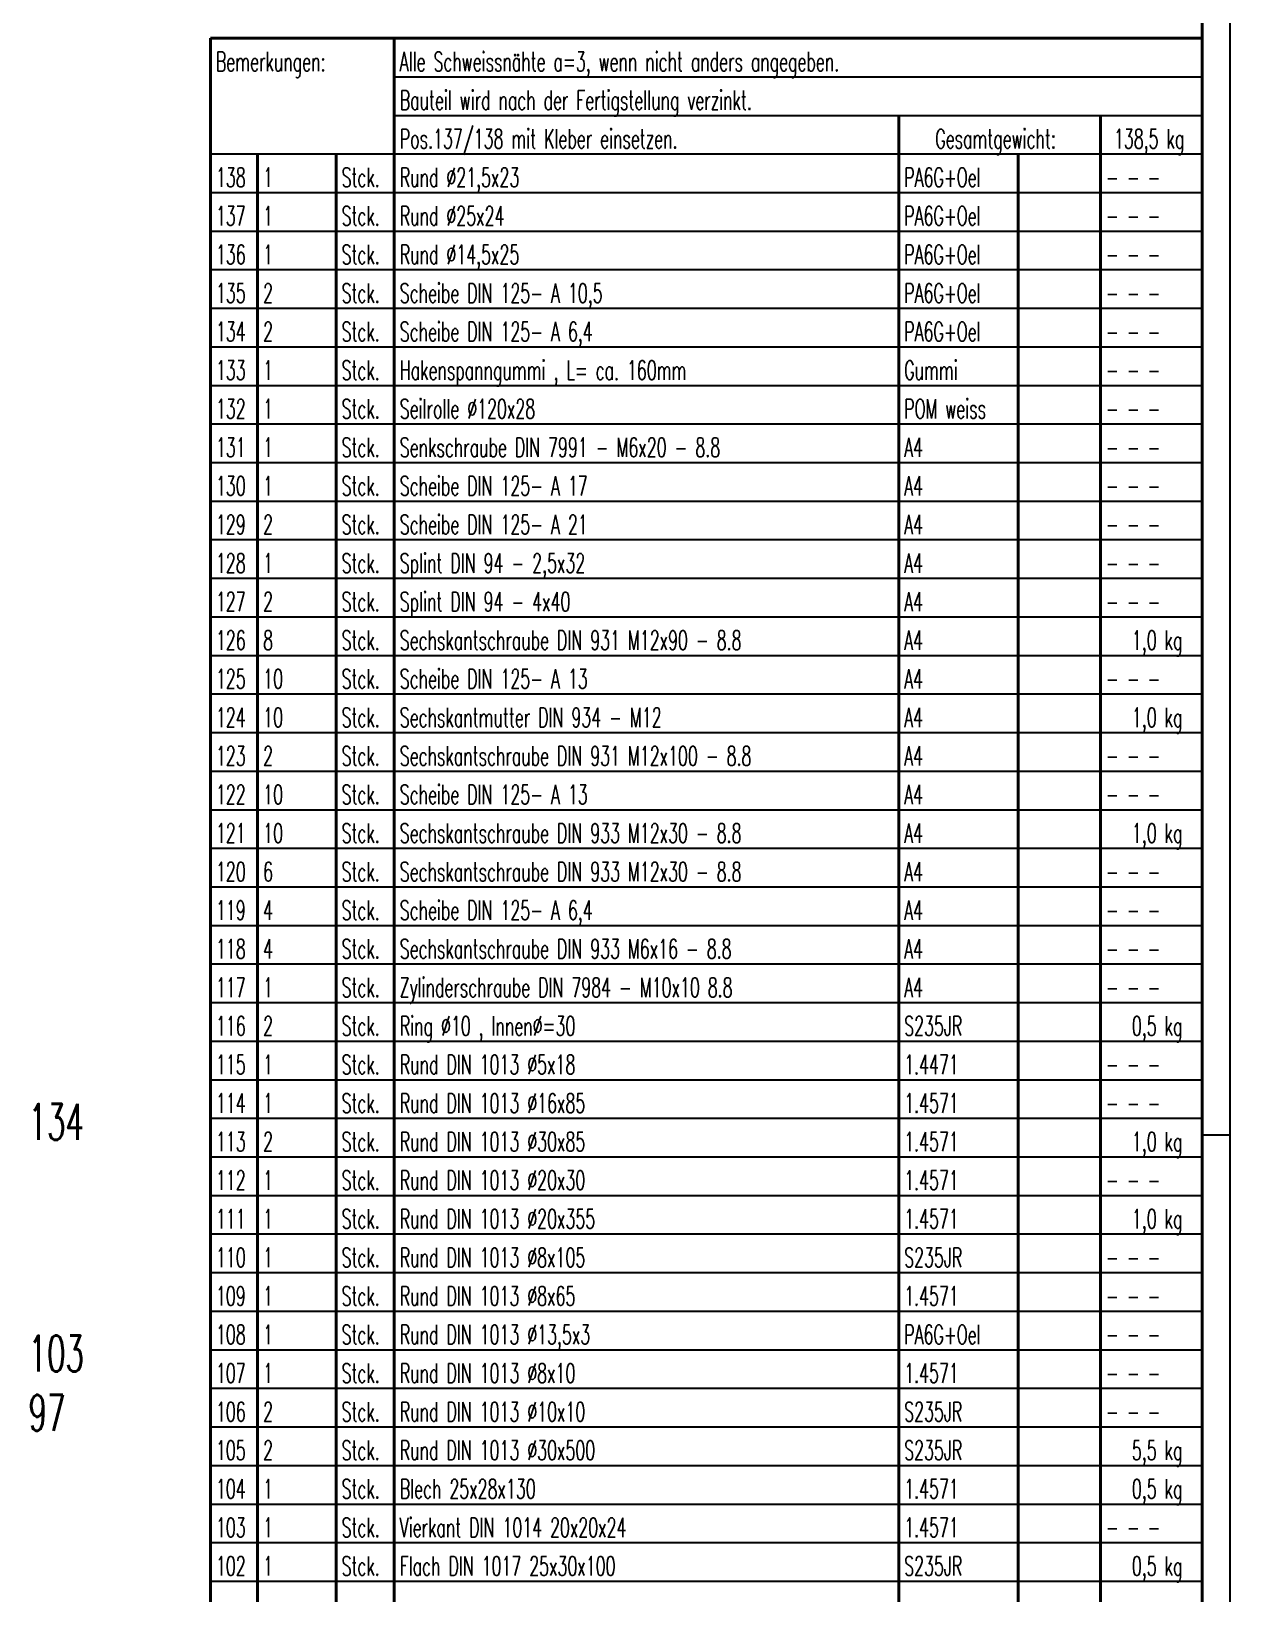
# Model space of a CAD drawing. Extents: x -620 to 569, y 5788 to 6629.
# Drawn here: x 346.1 to 563.6, y 6001.6 to 6285.1 of the extents above; entities that cross this region are included whole.
import ezdxf

# ---------------------------------------------------------------- set-up
doc = ezdxf.new("R2010")
doc.units = 0
for name, color, linetype, lineweight in [('TEXT_3', 6, 'CONTINUOUS', 25), ('TEXT_7', 1, 'CONTINUOUS', 60), ('VOLL_03', 6, 'CONTINUOUS', 25), ('VOLL_05', 7, 'CONTINUOUS', 40)]:
    doc.layers.add(name, color=color, linetype=linetype, lineweight=lineweight)
doc.styles.add('ROMANS', font='romans.shx', dxfattribs={"width": 0.6, "height": 80})

msp = doc.modelspace()

# ---------------------------------------------------------------- linework, layer by layer
at = {"layer": 'VOLL_03', "ltscale": 0.8}
msp.add_line((563.6217, 6623.8285), (563.6217, 5792.8285), dxfattribs=at)
at = {"layer": 'VOLL_03'}
for p, q in [((411.9966, 6276.8607), (558.6217, 6276.8607)), ((411.9966, 6269.8607), (558.6217, 6269.8607)), ((378.6217, 6262.8607), (558.6217, 6262.8607)), ((378.6217, 6255.8607), (558.6217, 6255.8607)), ((378.6217, 6248.8607), (558.6217, 6248.8607)), ((378.6217, 6241.8607), (558.6217, 6241.8607)), ((378.6217, 6234.8607), (558.6217, 6234.8607)), ((378.6217, 6227.8607), (558.6217, 6227.8607)), ((378.6217, 6220.8607), (558.6217, 6220.8607)), ((378.6217, 6213.8607), (558.6217, 6213.8607)), ((378.6217, 6206.8607), (558.6217, 6206.8607)), ((378.6217, 6199.8607), (558.6217, 6199.8607)), ((378.6217, 6192.8607), (558.6217, 6192.8607)), ((378.6217, 6185.8607), (558.6217, 6185.8607)), ((378.6217, 6178.8607), (558.6217, 6178.8607)), ((378.6217, 6171.8607), (558.6217, 6171.8607)), ((378.6217, 6164.8607), (558.6217, 6164.8607)), ((378.6217, 6157.8607), (558.6217, 6157.8607)), ((378.6217, 6150.8607), (558.6217, 6150.8607)), ((378.6217, 6143.8607), (558.6217, 6143.8607)), ((378.6217, 6136.8607), (558.6217, 6136.8607)), ((378.6217, 6129.8607), (558.6217, 6129.8607)), ((378.6217, 6122.8607), (558.6217, 6122.8607)), ((378.6217, 6115.8607), (558.6217, 6115.8607)), ((378.6217, 6108.8607), (558.6217, 6108.8607)), ((378.6217, 6101.8607), (558.6217, 6101.8607)), ((378.6217, 6094.8607), (558.6217, 6094.8607)), ((378.6217, 6087.8607), (558.6217, 6087.8607)), ((558.6217, 6084.8285), (563.6217, 6084.8285)), ((378.6217, 6080.8607), (558.6217, 6080.8607)), ((378.6217, 6073.8607), (558.6217, 6073.8607)), ((378.6217, 6066.8607), (558.6217, 6066.8607)), ((378.6217, 6059.8607), (558.6217, 6059.8607)), ((378.6217, 6052.8607), (558.6217, 6052.8607)), ((378.6217, 6045.8607), (558.6217, 6045.8607)), ((378.6217, 6038.8607), (558.6217, 6038.8607)), ((378.6217, 6031.8607), (558.6217, 6031.8607)), ((378.6217, 6024.8607), (558.6217, 6024.8607)), ((378.6217, 6017.8607), (558.6217, 6017.8607)), ((378.6217, 6010.8607), (558.6217, 6010.8607)), ((378.6217, 6003.8607), (558.6217, 6003.8607))]:
    msp.add_line(p, q, dxfattribs=at)
at = {"layer": 'VOLL_05', "ltscale": 0.8}
msp.add_line((558.6217, 6618.8285), (558.6217, 5797.8285), dxfattribs=at)
at = {"layer": 'VOLL_05'}
for p, q in [((378.6217, 6283.8607), (378.6217, 5861.8607)), ((378.6217, 6283.8607), (558.6217, 6283.8607)), ((411.9966, 6283.8607), (411.9966, 5861.8607)), ((503.5415, 6269.8607), (503.5415, 5861.8607)), ((540.162, 6269.8607), (540.162, 5861.8607)), ((387.1988, 6262.8607), (387.1988, 5861.8607)), ((401.4346, 6262.8607), (401.4346, 5861.8607)), ((525.2374, 6262.8607), (525.2374, 5861.8607))]:
    msp.add_line(p, q, dxfattribs=at)

# ---------------------------------------------------------------- texts
at = {"layer": 'TEXT_3', "style": 'ROMANS', "width": 0.6}
for s, p in [('Bemerkungen:', (379.6217, 6277.8607)), ('Alle Schweissnähte a=3, wenn nicht anders angegeben.', (412.9966, 6277.8607)), ('Bauteil wird nach der Fertigstellung verzinkt.', (412.9966, 6270.8607)), ('Pos.137/138 mit Kleber einsetzen.', (412.9966, 6263.8607)), ('Gesamtgewicht: ', (510.1883, 6263.8607)), (' 138,5 kg', (541.162, 6263.8607)), ('138', (379.6217, 6256.8607)), ('1', (388.1988, 6256.8607)), ('Stck.', (402.4346, 6256.8607)), ('Rund %%C21,5x23', (412.9966, 6256.8607)), ('PA6G+Oel', (504.5415, 6256.8607)), ('- - -', (541.162, 6256.8607)), ('137', (379.6217, 6249.8607)), ('1', (388.1988, 6249.8607)), ('Stck.', (402.4346, 6249.8607)), ('Rund %%C25x24', (412.9966, 6249.8607)), ('PA6G+Oel', (504.5415, 6249.8607)), ('- - -', (541.162, 6249.8607)), ('136', (379.6217, 6242.8607)), ('1', (388.1988, 6242.8607)), ('Stck.', (402.4346, 6242.8607)), ('Rund %%C14,5x25', (412.9966, 6242.8607)), ('PA6G+Oel', (504.5415, 6242.8607)), ('- - -', (541.162, 6242.8607)), ('135', (379.6217, 6235.8607)), ('2', (388.1988, 6235.8607)), ('Stck.', (402.4346, 6235.8607)), ('Scheibe DIN 125- A 10,5', (412.9966, 6235.8607)), ('PA6G+Oel', (504.5415, 6235.8607)), ('- - -', (541.162, 6235.8607)), ('134', (379.6217, 6228.8607)), ('2', (388.1988, 6228.8607)), ('Stck.', (402.4346, 6228.8607)), ('Scheibe DIN 125- A 6,4', (412.9966, 6228.8607)), ('PA6G+Oel', (504.5415, 6228.8607)), ('- - -', (541.162, 6228.8607)), ('133', (379.6217, 6221.8607)), ('1', (388.1988, 6221.8607)), ('Stck.', (402.4346, 6221.8607)), ('Hakenspanngummi , L= ca. 160mm', (412.9966, 6221.8607)), ('Gummi', (504.5415, 6221.8607)), ('- - -', (541.162, 6221.8607)), ('132', (379.6217, 6214.8607)), ('1', (388.1988, 6214.8607)), ('Stck.', (402.4346, 6214.8607)), ('Seilrolle %%C120x28', (412.9966, 6214.8607)), ('POM weiss', (504.5415, 6214.8607)), ('- - -', (541.162, 6214.8607)), ('131', (379.6217, 6207.8607)), ('1', (388.1988, 6207.8607)), ('Stck.', (402.4346, 6207.8607)), ('Senkschraube DIN 7991 - M6x20 - 8.8', (412.9966, 6207.8607)), ('A4', (504.5415, 6207.8607)), ('- - -', (541.162, 6207.8607)), ('130', (379.6217, 6200.8607)), ('1', (388.1988, 6200.8607)), ('Stck.', (402.4346, 6200.8607)), ('Scheibe DIN 125- A 17', (412.9966, 6200.8607)), ('A4', (504.5415, 6200.8607)), ('- - -', (541.162, 6200.8607)), ('129', (379.6217, 6193.8607)), ('2', (388.1988, 6193.8607)), ('Stck.', (402.4346, 6193.8607)), ('Scheibe DIN 125- A 21', (412.9966, 6193.8607)), ('A4', (504.5415, 6193.8607)), ('- - -', (541.162, 6193.8607)), ('128', (379.6217, 6186.8607)), ('1', (388.1988, 6186.8607)), ('Stck.', (402.4346, 6186.8607)), ('Splint DIN 94 - 2,5x32', (412.9966, 6186.8607)), ('A4', (504.5415, 6186.8607)), ('- - -', (541.162, 6186.8607)), ('127', (379.6217, 6179.8607)), ('2', (388.1988, 6179.8607)), ('Stck.', (402.4346, 6179.8607)), ('Splint DIN 94 - 4x40', (412.9966, 6179.8607)), ('A4', (504.5415, 6179.8607)), ('- - -', (541.162, 6179.8607)), ('126', (379.6217, 6172.8607)), ('8', (388.1988, 6172.8607)), ('Stck.', (402.4346, 6172.8607)), ('Sechskantschraube DIN 931 M12x90 - 8.8', (412.9966, 6172.8607)), ('A4', (504.5415, 6172.8607)), ('   1,0 kg', (541.162, 6172.8607)), ('125', (379.6217, 6165.8607)), ('10', (388.1988, 6165.8607)), ('Stck.', (402.4346, 6165.8607)), ('Scheibe DIN 125- A 13', (412.9966, 6165.8607)), ('A4', (504.5415, 6165.8607)), ('- - -', (541.162, 6165.8607)), ('124', (379.6217, 6158.8607)), ('10', (388.1988, 6158.8607)), ('Stck.', (402.4346, 6158.8607)), ('Sechskantmutter DIN 934 - M12', (412.9966, 6158.8607)), ('A4', (504.5415, 6158.8607)), ('   1,0 kg', (541.162, 6158.8607)), ('123', (379.6217, 6151.8607)), ('2', (388.1988, 6151.8607)), ('Stck.', (402.4346, 6151.8607)), ('Sechskantschraube DIN 931 M12x100 - 8.8', (412.9966, 6151.8607)), ('A4', (504.5415, 6151.8607)), ('- - -', (541.162, 6151.8607)), ('122', (379.6217, 6144.8607)), ('10', (388.1988, 6144.8607)), ('Stck.', (402.4346, 6144.8607)), ('Scheibe DIN 125- A 13', (412.9966, 6144.8607)), ('A4', (504.5415, 6144.8607)), ('- - -', (541.162, 6144.8607)), ('121', (379.6217, 6137.8607)), ('10', (388.1988, 6137.8607)), ('Stck.', (402.4346, 6137.8607)), ('Sechskantschraube DIN 933 M12x30 - 8.8', (412.9966, 6137.8607)), ('A4', (504.5415, 6137.8607)), ('   1,0 kg', (541.162, 6137.8607)), ('120', (379.6217, 6130.8607)), ('6', (388.1988, 6130.8607)), ('Stck.', (402.4346, 6130.8607)), ('Sechskantschraube DIN 933 M12x30 - 8.8', (412.9966, 6130.8607)), ('A4', (504.5415, 6130.8607)), ('- - -', (541.162, 6130.8607)), ('Scheibe DIN 125- A 6,4', (412.9966, 6123.8607)), ('119', (379.6217, 6123.8607)), ('4', (388.1988, 6123.8607)), ('Stck.', (402.4346, 6123.8607)), ('A4', (504.5415, 6123.8607)), ('- - -', (541.162, 6123.8607)), ('118', (379.6217, 6116.8607)), ('4', (388.1988, 6116.8607)), ('Stck.', (402.4346, 6116.8607)), ('Sechskantschraube DIN 933 M6x16 - 8.8', (412.9966, 6116.8607)), ('A4', (504.5415, 6116.8607)), ('- - -', (541.162, 6116.8607)), ('117', (379.6217, 6109.8607)), ('1', (388.1988, 6109.8607)), ('Stck.', (402.4346, 6109.8607)), ('Zylinderschraube DIN 7984 - M10x10 8.8', (412.9966, 6109.8607)), ('A4', (504.5415, 6109.8607)), ('A4', (504.5415, 6109.8607)), ('- - -', (541.162, 6109.8607)), ('116', (379.6217, 6102.8607)), ('2', (388.1988, 6102.8607)), ('Stck.', (402.4346, 6102.8607)), ('Ring %%c10 , Innen%%C=30', (412.9966, 6102.8607)), ('S235JR', (504.5415, 6102.8607)), ('   0,5 kg', (541.162, 6102.8607)), ('115', (379.6217, 6095.8607)), ('1', (388.1988, 6095.8607)), ('Stck.', (402.4346, 6095.8607)), ('Rund DIN 1013 %%C5x18', (412.9966, 6095.8607)), ('1.4471', (504.5415, 6095.8607)), ('- - -', (541.162, 6095.8607)), ('114', (379.6217, 6088.8607)), ('1', (388.1988, 6088.8607)), ('Stck.', (402.4346, 6088.8607)), ('Rund DIN 1013 %%C16x85', (412.9966, 6088.8607)), ('1.4571', (504.5415, 6088.8607)), ('- - -', (541.162, 6088.8607)), ('113', (379.6217, 6081.8607)), ('2', (388.1988, 6081.8607)), ('Stck.', (402.4346, 6081.8607)), ('Rund DIN 1013 %%C30x85', (412.9966, 6081.8607)), ('1.4571', (504.5415, 6081.8607)), ('   1,0 kg', (541.162, 6081.8607)), ('112', (379.6217, 6074.8607)), ('1', (388.1988, 6074.8607)), ('Stck.', (402.4346, 6074.8607)), ('Rund DIN 1013 %%C20x30', (412.9966, 6074.8607)), ('1.4571', (504.5415, 6074.8607)), ('- - -', (541.162, 6074.8607)), ('111', (379.6217, 6067.8607)), ('1', (388.1988, 6067.8607)), ('Stck.', (402.4346, 6067.8607)), ('Rund DIN 1013 %%C20x355', (412.9966, 6067.8607)), ('1.4571', (504.5415, 6067.8607)), ('   1,0 kg', (541.162, 6067.8607)), ('110', (379.6217, 6060.8607)), ('1', (388.1988, 6060.8607)), ('Stck.', (402.4346, 6060.8607)), ('Rund DIN 1013 %%C8x105', (412.9966, 6060.8607)), ('S235JR', (504.5415, 6060.8607)), ('- - -', (541.162, 6060.8607)), ('109', (379.6217, 6053.8607)), ('1', (388.1988, 6053.8607)), ('Stck.', (402.4346, 6053.8607)), ('Rund DIN 1013 %%C8x65', (412.9966, 6053.8607)), ('1.4571', (504.5415, 6053.8607)), ('- - -', (541.162, 6053.8607)), ('108', (379.6217, 6046.8607)), ('1', (388.1988, 6046.8607)), ('Stck.', (402.4346, 6046.8607)), ('Rund DIN 1013 %%C13,5x3', (412.9966, 6046.8607)), ('PA6G+Oel', (504.5415, 6046.8607)), ('- - -', (541.162, 6046.8607)), ('107', (379.6217, 6039.8607)), ('1', (388.1988, 6039.8607)), ('Stck.', (402.4346, 6039.8607)), ('Rund DIN 1013 %%C8x10', (412.9966, 6039.8607)), ('1.4571', (504.5415, 6039.8607)), ('- - -', (541.162, 6039.8607)), ('106', (379.6217, 6032.8607)), ('2', (388.1988, 6032.8607)), ('Stck.', (402.4346, 6032.8607)), ('Rund DIN 1013 %%C10x10', (412.9966, 6032.8607)), ('S235JR', (504.5415, 6032.8607)), ('- - -', (541.162, 6032.8607)), ('105', (379.6217, 6025.8607)), ('2', (388.1988, 6025.8607)), ('Stck.', (402.4346, 6025.8607)), ('Rund DIN 1013 %%C30x500', (412.9966, 6025.8607)), ('S235JR', (504.5415, 6025.8607)), ('   5,5 kg', (541.162, 6025.8607)), ('104', (379.6217, 6018.8607)), ('1', (388.1988, 6018.8607)), ('Stck.', (402.4346, 6018.8607)), ('Blech 25x28x130', (412.9966, 6018.8607)), ('1.4571', (504.5415, 6018.8607)), ('   0,5 kg', (541.162, 6018.8607)), ('103', (379.6217, 6011.8607)), ('1', (388.1988, 6011.8607)), ('Stck.', (402.4346, 6011.8607)), ('Vierkant DIN 1014 20x20x24', (412.9966, 6011.8607)), ('1.4571', (504.5415, 6011.8607)), ('- - -', (541.162, 6011.8607)), ('102', (379.6217, 6004.8607)), ('1', (388.1988, 6004.8607)), ('Stck.', (402.4346, 6004.8607)), ('Flach DIN 1017 25x30x100', (412.9966, 6004.8607)), ('S235JR', (504.5415, 6004.8607)), ('   0,5 kg', (541.162, 6004.8607))]:
    msp.add_text(s, height=3.5, dxfattribs=at).set_placement(p)
at = {"layer": 'TEXT_7', "style": 'ROMANS', "width": 0.6}
for s, p in [('134', (345.6028, 6083.9334)), ('103', (345.6028, 6041.902)), ('97', (345.6028, 6031.1668))]:
    msp.add_text(s, height=6.53441, dxfattribs=at).set_placement(p)

doc.saveas('drawing.dxf')
